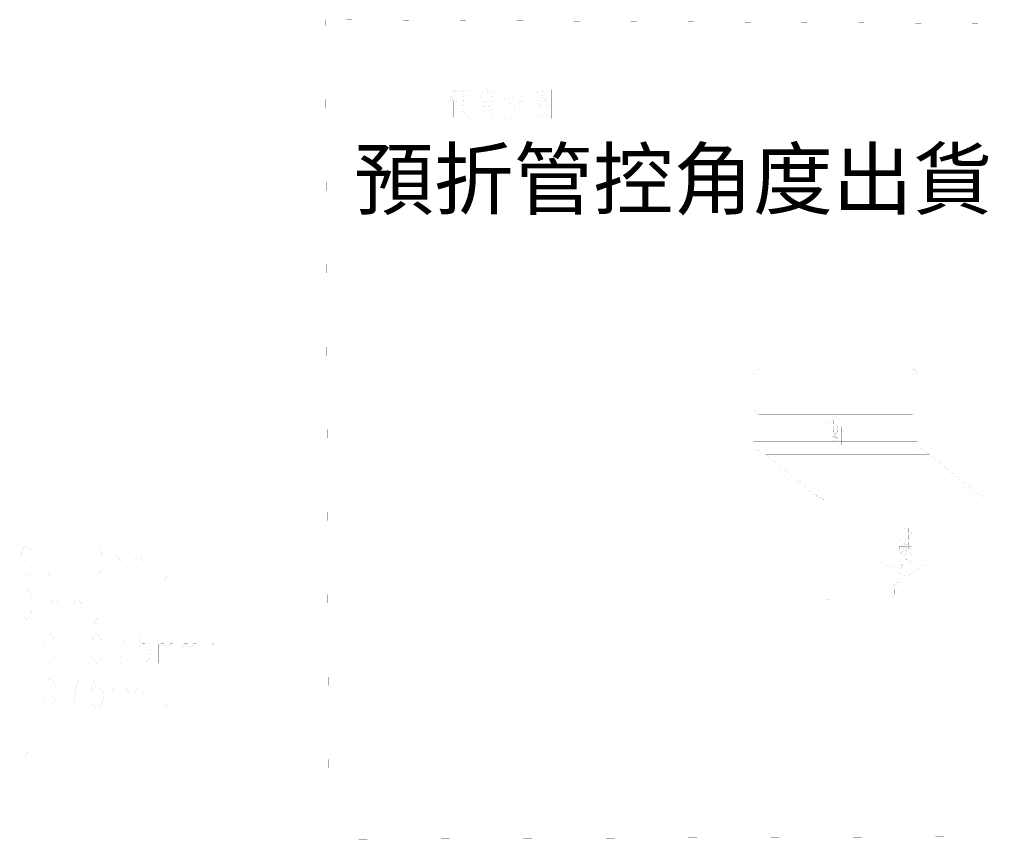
# Model space of a CAD drawing. Header units: millimetres. Extents: x 0 to 379, y 0 to 268.
# Drawn here: x 131.4 to 215.5, y 71.2 to 141.2 of the extents above; entities that cross this region are included whole.
import ezdxf

# ---------------------------------------------------------------- set-up
doc = ezdxf.new("R2010")
doc.units = ezdxf.units.MM
doc.header["$LTSCALE"] = 7.7
doc.layers.get('0').update_dxf_attribs({"linetype": 'CONTINUOUS'})
doc.layers.add('備註', color=1, linetype='CONTINUOUS', lineweight=20)
doc.styles.get("Standard").update_dxf_attribs({"font": 'simplex.shx'})

msp = doc.modelspace()

# ---------------------------------------------------------------- linework, layer by layer
at = {"const_width": 0.003}
for points in [[(157.574, 141.204), (302.705, 140.354)], [(157.574, 141.204), (157.857, 71.187)], [(171.283, 135.428), (171.454, 135.138)], [(173.226, 135.332), (173.226, 132.622)], [(167.969, 135.041), (168.597, 135.09)], [(168.197, 134.751), (168.483, 134.364)], [(168.654, 135.186), (168.369, 134.606)], [(168.883, 135.09), (169.854, 135.186)], [(168.997, 134.702), (168.997, 133.348)], [(168.997, 134.557), (169.683, 134.654)], [(169.34, 135.09), (169.283, 134.606)], [(169.683, 134.751), (169.683, 133.396)], [(170.94, 134.751), (170.483, 134.025)], [(170.597, 134.944), (172.254, 135.09)], [(171.169, 134.993), (171.169, 134.364)], [(171.512, 134.993), (171.512, 134.364)], [(171.74, 134.751), (172.197, 134.267)], [(173.569, 134.509), (172.769, 134.364)], [(173.797, 135.09), (173.797, 134.17), (173.683, 133.444), (173.397, 132.67)], [(173.797, 134.751), (174.483, 135.235)], [(175.397, 135.283), (175.397, 132.67)], [(176.883, 135.09), (175.397, 134.993)], [(176.197, 134.848), (175.569, 134.17)], [(175.969, 133.928), (176.197, 134.17), (176.54, 134.751)], [(175.969, 134.557), (176.426, 134.606)], [(176.883, 132.767), (176.883, 135.235)], [(167.912, 134.219), (168.769, 134.364)], [(168.483, 134.267), (168.483, 132.864)], [(168.826, 134.412), (168.654, 134.025)], [(169.34, 134.364), (169.283, 133.444), (169.169, 133.057), (168.769, 132.67)], [(171.854, 134.267), (170.883, 134.17)], [(170.997, 133.928), (170.883, 133.348)], [(170.997, 133.783), (171.854, 133.832)], [(171.797, 133.832), (171.854, 134.315)], [(172.712, 133.735), (173.569, 134.219)], [(173.797, 134.122), (174.712, 134.267)], [(174.197, 134.17), (174.197, 132.573)], [(175.454, 133.59), (175.969, 133.928)], [(175.912, 134.364), (176.654, 133.735), (176.826, 133.783)], [(176.026, 133.783), (176.254, 133.541)], [(168.483, 132.864), (168.197, 133.202)], [(169.397, 133.348), (169.912, 132.719)], [(171.912, 133.541), (170.94, 133.396)], [(171.512, 132.622), (171.169, 133.009)], [(171.797, 133.106), (171.512, 132.622)], [(171.969, 133.59), (171.797, 133.057)], [(172.826, 133.106), (173.226, 132.622)], [(175.397, 132.912), (176.769, 133.009)], [(175.912, 133.444), (176.254, 133.106)], [(176.883, 132.864), (176.769, 133.009)], [(194.312, 110.855), (194.316, 110.905), (194.326, 110.952), (194.341, 110.995), (194.362, 111.034), (194.386, 111.07), (194.415, 111.102), (194.447, 111.131), (194.483, 111.155), (194.523, 111.176), (194.566, 111.191), (194.612, 111.201), (194.662, 111.205)], [(194.662, 111.355), (207.662, 111.355)], [(194.662, 111.205), (207.662, 111.205)], [(207.662, 111.205), (207.713, 111.201), (207.759, 111.191), (207.802, 111.176), (207.842, 111.155), (207.878, 111.131), (207.91, 111.102), (207.938, 111.07), (207.963, 111.034), (207.983, 110.995), (207.999, 110.952), (208.008, 110.905), (208.012, 110.855)], [(194.162, 104.531), (194.162, 110.855)], [(194.312, 107.805), (194.312, 110.855)], [(208.012, 110.855), (208.012, 107.805), (208.009, 107.762), (208.001, 107.722), (207.987, 107.685), (207.97, 107.651), (207.949, 107.62), (207.925, 107.593), (207.897, 107.568), (207.866, 107.547), (207.832, 107.53), (207.795, 107.517), (207.756, 107.508), (207.712, 107.505)], [(208.162, 104.531), (208.162, 110.855)], [(194.612, 107.505), (194.569, 107.508), (194.529, 107.517), (194.493, 107.53), (194.459, 107.547), (194.428, 107.568), (194.4, 107.593), (194.376, 107.62), (194.355, 107.651), (194.337, 107.685), (194.324, 107.722), (194.316, 107.762), (194.312, 107.805)], [(207.712, 107.505), (194.612, 107.505)], [(201.162, 107.284), (200.233, 106.477)], [(200.951, 106.662), (200.951, 106.98)], [(200.951, 106.98), (201.374, 106.98)], [(201.005, 106.927), (201.005, 106.662)], [(201.374, 106.927), (201.005, 106.927)], [(201.162, 107.284), (202.092, 106.477)], [(201.374, 106.98), (201.374, 106.927)], [(200.233, 106.477), (200.634, 106.477)], [(200.634, 106.477), (200.634, 104.873)], [(201.005, 106.662), (200.951, 106.662)], [(200.951, 106.451), (200.96, 106.495)], [(200.951, 106.372), (200.951, 106.451)], [(200.96, 106.327), (200.951, 106.372)], [(200.951, 105.966), (200.951, 106.178)], [(200.951, 106.178), (201.374, 106.178)], [(200.96, 105.922), (200.951, 105.966)], [(200.96, 106.495), (200.978, 106.53)], [(200.978, 106.292), (200.96, 106.327)], [(200.978, 105.887), (200.96, 105.922)], [(200.978, 106.53), (201.014, 106.565)], [(201.014, 106.257), (200.978, 106.292)], [(201.014, 106.486), (201.005, 106.451)], [(201.005, 106.451), (201.005, 106.372)], [(201.005, 106.372), (201.014, 106.336)], [(201.005, 105.966), (201.005, 106.125)], [(201.005, 106.125), (201.32, 106.125)], [(201.014, 105.931), (201.005, 105.966)], [(201.014, 106.565), (201.05, 106.583)], [(201.032, 106.513), (201.014, 106.486)], [(201.014, 106.336), (201.032, 106.31)], [(201.059, 106.248), (201.014, 106.257)], [(201.032, 105.904), (201.014, 105.931)], [(201.059, 106.53), (201.032, 106.513)], [(201.032, 106.31), (201.059, 106.301)], [(201.059, 105.887), (201.032, 105.904)], [(201.05, 106.583), (201.095, 106.592)], [(201.095, 106.539), (201.059, 106.53)], [(201.059, 106.301), (201.059, 106.248)], [(201.095, 106.592), (201.23, 106.592)], [(201.23, 106.539), (201.095, 106.539)], [(201.23, 106.592), (201.275, 106.583)], [(201.266, 106.53), (201.23, 106.539)], [(201.293, 106.513), (201.266, 106.53)], [(201.266, 106.301), (201.293, 106.31)], [(201.266, 106.248), (201.266, 106.301)], [(201.311, 106.257), (201.266, 106.248)], [(201.293, 105.904), (201.266, 105.887)], [(201.275, 106.583), (201.311, 106.565)], [(201.311, 106.486), (201.293, 106.513)], [(201.293, 106.31), (201.311, 106.336)], [(201.311, 105.931), (201.293, 105.904)], [(201.311, 106.565), (201.347, 106.53)], [(201.32, 106.451), (201.311, 106.486)], [(201.311, 106.336), (201.32, 106.372)], [(201.347, 106.292), (201.311, 106.257)], [(201.32, 105.966), (201.311, 105.931)], [(201.32, 106.372), (201.32, 106.451)], [(201.32, 106.125), (201.32, 105.966)], [(201.347, 106.53), (201.365, 106.495)], [(201.365, 106.327), (201.347, 106.292)], [(201.365, 105.922), (201.347, 105.887)], [(201.365, 106.495), (201.374, 106.451)], [(201.374, 106.372), (201.365, 106.327)], [(201.374, 105.966), (201.365, 105.922)], [(201.374, 106.451), (201.374, 106.372)], [(201.374, 106.178), (201.374, 105.966)], [(202.092, 106.477), (201.691, 106.477)], [(201.691, 106.477), (201.691, 104.873)], [(208.162, 105.722), (194.162, 105.722)], [(194.162, 105.722), (194.162, 104.531)], [(208.162, 105.143), (194.162, 105.143)], [(200.964, 105.667), (200.971, 105.674)], [(200.978, 105.64), (200.964, 105.667)], [(200.971, 105.674), (201.152, 105.674)], [(200.971, 105.258), (200.978, 105.264)], [(200.971, 105.258), (201.011, 105.204)], [(201.014, 105.852), (200.978, 105.887)], [(201.172, 105.64), (200.978, 105.64)], [(200.978, 105.627), (200.984, 105.634)], [(200.998, 105.607), (200.978, 105.627)], [(200.978, 105.607), (200.978, 105.614)], [(200.978, 105.614), (200.984, 105.607)], [(200.984, 105.573), (200.978, 105.607)], [(200.978, 105.405), (201.038, 105.473)], [(200.991, 105.399), (200.978, 105.405)], [(200.978, 105.264), (201.193, 105.264)], [(200.978, 105.224), (200.984, 105.231)], [(201.011, 105.177), (200.978, 105.224)], [(200.984, 105.634), (200.991, 105.634)], [(200.984, 105.607), (201.011, 105.56)], [(200.998, 105.526), (200.984, 105.573)], [(200.984, 105.231), (201.199, 105.231)], [(200.984, 105.09), (200.991, 105.097)], [(200.984, 105.083), (200.984, 105.09)], [(201.005, 105.07), (200.984, 105.083)], [(200.991, 105.634), (201.038, 105.6)], [(201.005, 105.385), (200.991, 105.399)], [(200.991, 105.097), (201.031, 105.11)], [(201.038, 105.573), (200.998, 105.607)], [(201.038, 105.473), (200.998, 105.526)], [(201.011, 105.372), (201.005, 105.385)], [(201.025, 105.07), (201.005, 105.07)], [(201.011, 105.56), (201.031, 105.526)], [(201.018, 105.372), (201.011, 105.372)], [(201.011, 105.204), (201.038, 105.184)], [(201.031, 105.157), (201.011, 105.177)], [(201.05, 105.834), (201.014, 105.852)], [(201.031, 105.405), (201.018, 105.372)], [(201.038, 105.076), (201.025, 105.07)], [(201.031, 105.526), (201.065, 105.499)], [(201.045, 105.432), (201.031, 105.405)], [(201.058, 105.144), (201.031, 105.157)], [(201.031, 105.11), (201.045, 105.123)], [(201.038, 105.6), (201.078, 105.58)], [(201.105, 105.546), (201.038, 105.573)], [(201.038, 105.184), (201.072, 105.164)], [(201.045, 105.083), (201.038, 105.076)], [(201.065, 105.459), (201.045, 105.432)], [(201.045, 105.123), (201.058, 105.144)], [(201.072, 105.137), (201.045, 105.083)], [(201.095, 105.825), (201.05, 105.834)], [(201.095, 105.878), (201.059, 105.887)], [(201.065, 105.734), (201.065, 105.741)], [(201.065, 105.741), (201.125, 105.708)], [(201.112, 105.694), (201.065, 105.734)], [(201.065, 105.499), (201.099, 105.513)], [(201.099, 105.439), (201.065, 105.459)], [(201.065, 105.197), (201.072, 105.204)], [(201.078, 105.177), (201.065, 105.197)], [(201.072, 105.204), (201.327, 105.204)], [(201.072, 105.164), (201.119, 105.157)], [(201.112, 105.13), (201.072, 105.137)], [(201.078, 105.58), (201.132, 105.573)], [(201.287, 105.177), (201.078, 105.177)], [(201.092, 105.076), (201.078, 105.103)], [(201.078, 105.103), (201.287, 105.103)], [(201.092, 105.479), (201.119, 105.493)], [(201.119, 105.466), (201.092, 105.479)], [(201.287, 105.076), (201.092, 105.076)], [(201.23, 105.878), (201.095, 105.878)], [(201.23, 105.825), (201.095, 105.825)], [(201.099, 105.513), (201.132, 105.52), (201.193, 105.526)], [(201.132, 105.426), (201.099, 105.439)], [(201.193, 105.54), (201.105, 105.546)], [(201.152, 105.674), (201.112, 105.694)], [(201.226, 105.13), (201.112, 105.13)], [(201.119, 105.607), (201.132, 105.614)], [(201.119, 105.6), (201.119, 105.607)], [(201.125, 105.587), (201.119, 105.6)], [(201.119, 105.493), (201.166, 105.513)], [(201.146, 105.459), (201.119, 105.466)], [(201.119, 105.157), (201.266, 105.157)], [(201.125, 105.708), (201.179, 105.687)], [(201.139, 105.58), (201.125, 105.587)], [(201.132, 105.614), (201.152, 105.62)], [(201.132, 105.573), (201.313, 105.573)], [(201.186, 105.412), (201.132, 105.426)], [(201.166, 105.593), (201.139, 105.58)], [(201.139, 105.305), (201.146, 105.311)], [(201.193, 105.264), (201.139, 105.305)], [(201.193, 105.452), (201.146, 105.459)], [(201.146, 105.311), (201.199, 105.285)], [(201.152, 105.62), (201.172, 105.64)], [(201.179, 105.614), (201.166, 105.593)], [(201.166, 105.513), (201.193, 105.513)], [(201.179, 105.687), (201.233, 105.674)], [(201.186, 105.64), (201.179, 105.614)], [(201.233, 105.64), (201.186, 105.64)], [(201.199, 105.399), (201.186, 105.412)], [(201.193, 105.526), (201.193, 105.54)], [(201.193, 105.513), (201.193, 105.452)], [(201.233, 105.426), (201.199, 105.399)], [(201.199, 105.285), (201.26, 105.264), (201.313, 105.244)], [(201.213, 105.224), (201.199, 105.231)], [(201.213, 105.54), (201.213, 105.446)], [(201.28, 105.54), (201.213, 105.54)], [(201.213, 105.446), (201.233, 105.432)], [(201.219, 105.224), (201.213, 105.224)], [(201.233, 105.244), (201.219, 105.224)], [(201.24, 105.117), (201.226, 105.13)], [(201.266, 105.887), (201.23, 105.878)], [(201.275, 105.834), (201.23, 105.825)], [(201.233, 105.734), (201.246, 105.741)], [(201.233, 105.674), (201.233, 105.734)], [(201.233, 105.58), (201.233, 105.64)], [(201.24, 105.58), (201.233, 105.58)], [(201.233, 105.432), (201.233, 105.426)], [(201.307, 105.211), (201.233, 105.244)], [(201.266, 105.6), (201.24, 105.58)], [(201.246, 105.117), (201.24, 105.117)], [(201.246, 105.741), (201.246, 105.674)], [(201.246, 105.674), (201.347, 105.674)], [(201.246, 105.64), (201.246, 105.62)], [(201.307, 105.64), (201.246, 105.64)], [(201.246, 105.62), (201.266, 105.607)], [(201.266, 105.157), (201.246, 105.117)], [(201.266, 105.607), (201.266, 105.6)], [(201.311, 105.852), (201.275, 105.834)], [(201.3, 105.392), (201.28, 105.54)], [(201.287, 105.103), (201.287, 105.177)], [(201.293, 105.07), (201.287, 105.076)], [(201.313, 105.573), (201.293, 105.54)], [(201.293, 105.54), (201.334, 105.419)], [(201.3, 105.07), (201.293, 105.07)], [(201.307, 105.392), (201.3, 105.392)], [(201.32, 105.103), (201.3, 105.07)], [(201.327, 105.627), (201.307, 105.64)], [(201.334, 105.412), (201.307, 105.392)], [(201.32, 105.204), (201.307, 105.211)], [(201.32, 105.204), (201.307, 105.177)], [(201.307, 105.177), (201.307, 105.11)], [(201.307, 105.11), (201.327, 105.103)], [(201.347, 105.887), (201.311, 105.852)], [(201.313, 105.244), (201.354, 105.238)], [(201.327, 105.103), (201.32, 105.103)], [(201.347, 105.674), (201.327, 105.627)], [(201.354, 105.238), (201.327, 105.204)], [(201.334, 105.419), (201.334, 105.412)], [(208.162, 104.531), (208.162, 105.722)], [(196.278, 104.722), (194.162, 104.722)], [(208.226, 104.531), (194.162, 104.531)], [(194.226, 104.531), (194.241, 104.53), (194.259, 104.529), (194.278, 104.526), (194.299, 104.522), (194.322, 104.518), (194.348, 104.513)], [(194.257, 104.529), (194.26, 104.528), (194.264, 104.528), (194.267, 104.527), (194.27, 104.527), (194.274, 104.526), (194.276, 104.526), (194.281, 104.525), (194.296, 104.523), (194.304, 104.521), (194.315, 104.519), (194.335, 104.515)], [(194.335, 104.515), (194.348, 104.513)], [(195.207, 104.031), (195.121, 104.096), (195.035, 104.159), (194.949, 104.221), (194.863, 104.279), (194.777, 104.334), (194.691, 104.383), (194.605, 104.426), (194.519, 104.462), (194.434, 104.491), (194.348, 104.513)], [(194.348, 104.513), (194.356, 104.511), (194.364, 104.509), (194.373, 104.507), (194.381, 104.505), (194.39, 104.503), (194.398, 104.501), (194.407, 104.499), (194.415, 104.497), (194.424, 104.494), (194.432, 104.492)], [(194.432, 104.492), (194.436, 104.491), (194.444, 104.488), (194.452, 104.486), (194.46, 104.483), (194.468, 104.48), (194.477, 104.478), (194.485, 104.475), (194.493, 104.472), (194.501, 104.469), (194.509, 104.466), (194.517, 104.463), (194.522, 104.461), (194.53, 104.458), (194.538, 104.455), (194.546, 104.452), (194.554, 104.448), (194.562, 104.445), (194.571, 104.441), (194.579, 104.438), (194.587, 104.434), (194.595, 104.431), (194.603, 104.427)], [(194.603, 104.427), (194.607, 104.425), (194.616, 104.421), (194.624, 104.417), (194.632, 104.413), (194.64, 104.409), (194.648, 104.405), (194.657, 104.401), (194.665, 104.397), (194.673, 104.392), (194.681, 104.388)], [(194.681, 104.388), (194.693, 104.382), (194.705, 104.375), (194.717, 104.369), (194.729, 104.362), (194.741, 104.355), (194.753, 104.348), (194.765, 104.341), (194.777, 104.334), (194.788, 104.327), (194.798, 104.321), (194.809, 104.314), (194.82, 104.307), (194.83, 104.301), (194.841, 104.294), (194.852, 104.287)], [(194.852, 104.287), (194.865, 104.278), (194.882, 104.267)], [(194.882, 104.267), (194.898, 104.256), (194.914, 104.245), (194.931, 104.234), (194.947, 104.222), (194.96, 104.213), (194.976, 104.202)], [(200.634, 104.873), (201.691, 104.873)], [(200.971, 105.003), (200.971, 105.016)], [(200.971, 105.016), (200.984, 105.016)], [(200.984, 104.976), (200.971, 105.003)], [(200.984, 105.016), (200.991, 105.023)], [(200.991, 104.969), (200.984, 104.976)], [(200.991, 105.023), (201.005, 105.043)], [(201.005, 104.962), (200.991, 104.969)], [(201.005, 105.043), (201.011, 105.05)], [(201.3, 104.962), (201.005, 104.962)], [(201.011, 105.05), (201.011, 104.996)], [(201.011, 104.996), (201.34, 104.996)], [(201.072, 105.023), (201.065, 105.05)], [(201.065, 105.05), (201.293, 105.05)], [(201.253, 105.023), (201.072, 105.023)], [(201.266, 105.016), (201.253, 105.023)], [(201.273, 105.016), (201.266, 105.016)], [(201.293, 105.05), (201.273, 105.016)], [(201.313, 104.956), (201.3, 104.962)], [(201.32, 104.956), (201.313, 104.956)], [(201.34, 104.996), (201.32, 104.956)], [(208.162, 104.643), (208.226, 104.643)], [(208.226, 104.531), (208.162, 104.531)], [(208.226, 104.643), (208.242, 104.642), (208.259, 104.64), (208.279, 104.637), (208.3, 104.632), (208.323, 104.627), (208.348, 104.621)], [(208.226, 104.531), (208.226, 104.643)], [(208.297, 104.522), (208.292, 104.523), (208.287, 104.524), (208.282, 104.525), (208.277, 104.526), (208.273, 104.527), (208.268, 104.527), (208.263, 104.528), (208.259, 104.529), (208.254, 104.529), (208.25, 104.53), (208.246, 104.53), (208.241, 104.53), (208.237, 104.531), (208.233, 104.531), (208.23, 104.531), (208.226, 104.531)], [(208.348, 104.513), (208.322, 104.518), (208.299, 104.522), (208.278, 104.526), (208.259, 104.529), (208.241, 104.53), (208.226, 104.531)], [(208.308, 104.521), (208.297, 104.522)], [(208.319, 104.518), (208.308, 104.521)], [(208.336, 104.515), (208.319, 104.518)], [(208.348, 104.513), (208.336, 104.515)], [(208.348, 104.513), (208.348, 104.621)], [(209.207, 104.031), (209.121, 104.11), (209.035, 104.188), (208.949, 104.264), (208.863, 104.335), (208.777, 104.401), (208.691, 104.462), (208.605, 104.514), (208.519, 104.559), (208.434, 104.594), (208.348, 104.621)], [(209.153, 104.071), (209.126, 104.092), (209.1, 104.112), (209.073, 104.132), (209.046, 104.152), (209.019, 104.171), (208.992, 104.191), (208.965, 104.21), (208.938, 104.229), (208.912, 104.247), (208.885, 104.265), (208.858, 104.283), (208.831, 104.3), (208.804, 104.317), (208.777, 104.334), (208.75, 104.349), (208.724, 104.365), (208.697, 104.38), (208.67, 104.394), (208.643, 104.408), (208.616, 104.421), (208.589, 104.433), (208.562, 104.445), (208.536, 104.456), (208.509, 104.466), (208.482, 104.476), (208.455, 104.485), (208.428, 104.493), (208.401, 104.5), (208.374, 104.507), (208.348, 104.513)], [(209.207, 104.031), (209.121, 104.096), (209.035, 104.159), (208.949, 104.221), (208.863, 104.279), (208.777, 104.334), (208.691, 104.383), (208.605, 104.426), (208.519, 104.462), (208.434, 104.491), (208.348, 104.513)], [(194.976, 104.202), (194.992, 104.191), (195.008, 104.179), (195.025, 104.167), (195.046, 104.152), (195.07, 104.134), (195.095, 104.116), (195.119, 104.097)], [(195.119, 104.097), (195.149, 104.075)], [(195.149, 104.075), (195.199, 104.037), (195.207, 104.031)], [(195.207, 104.031), (209.207, 104.031)], [(195.207, 104.031), (195.922, 103.452)], [(195.207, 104.031), (199.125, 100.855)], [(195.922, 103.452), (209.922, 103.452)], [(209.207, 104.031), (209.153, 104.071)], [(209.922, 103.452), (209.207, 104.031)], [(209.207, 104.031), (213.125, 100.855)], [(197.634, 102.305), (194.688, 102.305)], [(212.41, 101.434), (198.41, 101.434)], [(198.41, 101.434), (199.125, 100.855), (199.21, 100.776), (199.295, 100.699), (199.38, 100.624), (199.466, 100.553), (199.551, 100.487), (199.636, 100.427), (199.722, 100.374), (199.807, 100.329), (199.892, 100.293), (199.977, 100.267)], [(199.125, 100.855), (213.125, 100.855)], [(199.125, 100.855), (199.21, 100.79), (199.295, 100.727), (199.38, 100.666), (199.466, 100.608), (199.551, 100.554), (199.636, 100.505), (199.722, 100.462), (199.807, 100.426), (199.892, 100.396), (199.977, 100.374)], [(199.125, 100.855), (199.178, 100.815)], [(213.149, 100.836), (213.125, 100.855), (212.41, 101.434)], [(213.125, 100.855), (213.21, 100.79), (213.295, 100.727), (213.38, 100.666), (213.466, 100.608), (213.551, 100.554), (213.636, 100.505), (213.722, 100.462), (213.807, 100.426), (213.892, 100.396), (213.977, 100.374)], [(199.178, 100.815), (199.204, 100.795), (199.231, 100.775), (199.258, 100.755), (199.284, 100.735), (199.311, 100.716), (199.338, 100.696), (199.364, 100.677), (199.391, 100.659), (199.418, 100.64), (199.444, 100.622), (199.471, 100.605), (199.498, 100.587), (199.524, 100.57), (199.551, 100.554), (199.578, 100.538), (199.604, 100.523), (199.631, 100.508), (199.658, 100.494), (199.684, 100.48), (199.711, 100.467), (199.737, 100.455), (199.764, 100.443), (199.791, 100.432), (199.817, 100.421), (199.844, 100.412), (199.871, 100.403), (199.897, 100.395), (199.924, 100.387), (199.951, 100.38), (199.977, 100.374)], [(199.977, 100.374), (199.977, 100.267)], [(199.977, 100.374), (200.003, 100.369), (200.027, 100.364), (200.049, 100.36), (200.069, 100.357), (200.086, 100.355), (200.102, 100.355)], [(199.977, 100.374), (199.995, 100.371)], [(200.102, 100.243), (200.086, 100.244), (200.068, 100.246), (200.048, 100.25), (200.026, 100.254), (200.003, 100.26), (199.977, 100.267)], [(199.995, 100.371), (200.011, 100.367)], [(200.011, 100.367), (200.022, 100.365)], [(200.022, 100.365), (200.032, 100.363)], [(200.032, 100.363), (200.037, 100.362), (200.042, 100.361), (200.047, 100.361), (200.052, 100.36), (200.056, 100.359), (200.061, 100.358), (200.066, 100.358), (200.07, 100.357), (200.074, 100.357), (200.079, 100.356), (200.083, 100.356), (200.087, 100.355), (200.091, 100.355), (200.095, 100.355), (200.098, 100.355), (200.102, 100.355)], [(200.102, 100.355), (214.162, 100.355)], [(200.102, 100.355), (200.102, 100.243)], [(200.102, 100.355), (200.162, 100.355)], [(200.162, 100.243), (200.102, 100.243)], [(200.162, 100.355), (200.162, 92.131)], [(200.162, 100.355), (200.162, 99.164)], [(213.191, 100.805), (213.149, 100.836)], [(213.268, 100.747), (213.244, 100.765), (213.22, 100.783), (213.191, 100.805)], [(213.479, 100.599), (213.464, 100.609), (213.447, 100.62), (213.431, 100.631), (213.415, 100.642), (213.399, 100.653), (213.382, 100.665), (213.37, 100.674), (213.354, 100.685), (213.338, 100.696), (213.322, 100.708), (213.305, 100.72), (213.284, 100.735), (213.268, 100.747)], [(213.646, 100.5), (213.635, 100.506), (213.623, 100.513), (213.611, 100.519), (213.599, 100.526), (213.587, 100.533), (213.575, 100.54), (213.563, 100.547), (213.551, 100.554), (213.539, 100.561), (213.527, 100.569), (213.515, 100.576), (213.503, 100.584), (213.491, 100.592), (213.479, 100.599)], [(213.724, 100.461), (213.719, 100.463), (213.711, 100.467), (213.703, 100.471), (213.695, 100.475), (213.687, 100.479), (213.679, 100.483), (213.671, 100.487), (213.663, 100.491), (213.654, 100.495), (213.646, 100.5)], [(213.809, 100.425), (213.804, 100.427), (213.796, 100.43), (213.788, 100.433), (213.78, 100.436), (213.772, 100.44), (213.764, 100.443), (213.756, 100.446), (213.748, 100.45), (213.74, 100.454), (213.732, 100.457), (213.724, 100.461)], [(213.893, 100.396), (213.89, 100.397), (213.882, 100.399), (213.874, 100.402), (213.866, 100.404), (213.857, 100.407), (213.849, 100.41), (213.841, 100.413), (213.833, 100.416), (213.825, 100.419), (213.817, 100.422), (213.809, 100.425)], [(213.977, 100.374), (213.969, 100.376), (213.961, 100.378), (213.952, 100.38), (213.944, 100.382), (213.935, 100.384), (213.927, 100.386), (213.919, 100.389), (213.91, 100.391), (213.902, 100.393), (213.893, 100.396)], [(214.102, 100.355), (214.086, 100.355), (214.069, 100.357), (214.049, 100.36), (214.027, 100.364), (214.003, 100.369), (213.977, 100.374)], [(214.012, 100.367), (213.977, 100.374)], [(214.07, 100.357), (214.067, 100.358), (214.063, 100.358), (214.06, 100.359), (214.057, 100.359), (214.053, 100.36), (214.051, 100.36), (214.045, 100.361), (214.031, 100.364), (214.02, 100.366), (214.012, 100.367)], [(214.162, 100.355), (214.162, 93.507)], [(214.162, 99.164), (214.162, 100.355)], [(214.162, 99.743), (200.162, 99.743)], [(200.162, 99.164), (214.162, 99.164)], [(208.72, 98.343), (205.605, 98.343)], [(205.605, 94.969), (205.605, 98.343)], [(208.72, 94.969), (208.72, 98.343)], [(206.62, 97.816), (206.684, 97.837)], [(206.62, 96.731), (206.62, 97.816)], [(206.684, 97.837), (206.684, 97.348)], [(207.024, 97.71), (207.067, 97.71)], [(207.024, 97.348), (207.024, 97.71)], [(207.067, 97.71), (207.067, 97.348)], [(207.386, 97.752), (207.428, 97.774)], [(207.386, 97.348), (207.386, 97.752)], [(207.428, 97.774), (207.428, 96.965)], [(211.751, 98.287), (213.643, 98.287)], [(200.312, 96.707), (200.313, 96.722), (200.315, 96.736), (200.319, 96.75), (200.324, 96.764), (200.33, 96.778), (200.338, 96.79), (200.346, 96.802), (200.356, 96.813), (200.367, 96.823), (200.379, 96.832), (200.392, 96.839), (200.405, 96.845), (200.419, 96.85), (200.433, 96.854), (200.448, 96.856), (200.462, 96.857)], [(200.312, 92.131), (200.312, 96.707)], [(200.462, 96.857), (213.862, 96.857)], [(206.641, 96.71), (206.62, 96.731)], [(206.769, 96.817), (206.641, 96.71)], [(206.684, 97.348), (207.024, 97.348)], [(207.024, 97.221), (206.684, 97.221)], [(206.684, 97.221), (206.684, 96.902)], [(206.684, 96.902), (206.769, 96.838)], [(206.769, 96.838), (206.769, 96.817)], [(207.024, 96.859), (207.024, 97.221)], [(207.045, 96.838), (207.024, 96.859)], [(207.152, 96.923), (207.045, 96.838)], [(207.067, 97.348), (207.386, 97.348)], [(207.386, 97.221), (207.067, 97.221)], [(207.067, 97.221), (207.067, 97.008)], [(207.067, 97.008), (207.152, 96.944)], [(207.152, 96.944), (207.152, 96.923)], [(207.386, 96.774), (207.386, 97.221)], [(207.407, 96.753), (207.386, 96.774)], [(207.513, 96.859), (207.407, 96.753)], [(207.428, 96.965), (207.513, 96.88)], [(207.45, 97.284), (207.471, 97.306)], [(207.471, 97.242), (207.45, 97.284)], [(207.471, 97.306), (207.513, 97.327)], [(207.513, 97.199), (207.471, 97.242)], [(207.513, 97.327), (207.577, 97.348)], [(207.598, 97.199), (207.513, 97.199)], [(207.513, 96.88), (207.513, 96.859)], [(207.577, 97.348), (207.705, 97.412)], [(207.62, 97.221), (207.598, 97.199)], [(207.726, 97.391), (207.662, 97.284), (207.62, 97.221)], [(207.705, 97.412), (207.726, 97.391)], [(213.862, 96.857), (213.877, 96.856), (213.892, 96.854), (213.906, 96.85), (213.92, 96.845), (213.933, 96.839), (213.946, 96.832), (213.958, 96.823), (213.968, 96.813), (213.978, 96.802), (213.987, 96.79), (213.995, 96.778), (214.001, 96.764), (214.006, 96.75), (214.009, 96.736), (214.012, 96.722), (214.012, 96.707)], [(214.012, 96.707), (214.012, 93.507)], [(136.028, 96.219), (136.028, 93.719)], [(206.535, 96.285), (206.556, 96.306)], [(206.578, 96.2), (206.535, 96.285)], [(206.556, 96.306), (207.131, 96.306)], [(207.194, 96.2), (206.578, 96.2)], [(206.578, 96.157), (206.599, 96.178)], [(206.641, 96.093), (206.578, 96.157)], [(206.578, 96.115), (206.599, 96.093)], [(206.578, 96.093), (206.578, 96.115)], [(206.599, 95.987), (206.578, 96.093)], [(206.599, 96.178), (206.62, 96.178)], [(206.599, 96.093), (206.684, 95.944)], [(206.641, 95.838), (206.599, 95.987)], [(206.62, 96.178), (206.769, 96.072)], [(206.769, 95.987), (206.641, 96.093)], [(206.769, 95.668), (206.641, 95.838)], [(206.684, 95.944), (206.748, 95.838)], [(206.748, 95.838), (206.854, 95.753)], [(206.769, 96.072), (206.897, 96.008)], [(206.982, 95.902), (206.769, 95.987)], [(206.854, 96.519), (207.045, 96.412)], [(206.854, 96.497), (206.854, 96.519)], [(207.003, 96.37), (206.854, 96.497)], [(206.897, 96.008), (207.067, 95.987)], [(206.96, 95.796), (207.067, 95.817), (207.258, 95.838)], [(207.258, 95.881), (206.982, 95.902)], [(207.131, 96.306), (207.003, 96.37)], [(207.024, 96.093), (207.067, 96.115)], [(207.024, 96.072), (207.024, 96.093)], [(207.045, 96.03), (207.024, 96.072)], [(207.045, 96.412), (207.216, 96.349)], [(207.088, 96.008), (207.045, 96.03)], [(207.067, 96.115), (207.131, 96.136)], [(207.067, 95.987), (207.641, 95.987)], [(207.173, 96.051), (207.088, 96.008)], [(207.131, 96.136), (207.194, 96.2)], [(207.216, 96.115), (207.173, 96.051)], [(207.216, 96.349), (207.386, 96.306)], [(207.237, 96.2), (207.216, 96.115)], [(207.386, 96.2), (207.237, 96.2)], [(207.258, 95.838), (207.258, 95.881)], [(207.535, 95.881), (207.322, 95.881)], [(207.322, 95.881), (207.322, 95.583)], [(207.386, 96.497), (207.428, 96.519)], [(207.386, 96.306), (207.386, 96.497)], [(207.386, 96.008), (207.386, 96.2)], [(207.407, 96.008), (207.386, 96.008)], [(207.492, 96.072), (207.407, 96.008)], [(207.428, 96.519), (207.428, 96.306)], [(207.428, 96.306), (207.747, 96.306)], [(207.62, 96.2), (207.428, 96.2)], [(207.428, 96.2), (207.428, 96.136)], [(207.428, 96.136), (207.492, 96.093)], [(207.492, 96.093), (207.492, 96.072)], [(207.598, 95.413), (207.535, 95.881)], [(207.641, 95.987), (207.577, 95.881)], [(207.577, 95.881), (207.705, 95.498)], [(207.684, 96.157), (207.62, 96.2)], [(207.747, 96.306), (207.684, 96.157)], [(211.751, 96.321), (214.162, 96.321)], [(139.278, 95.385), (139.278, 93.719)], [(139.278, 94.969), (139.528, 95.385), (139.778, 95.385), (140.028, 94.969), (140.028, 93.719)], [(140.028, 94.969), (140.278, 95.385), (140.528, 95.385), (140.778, 94.969), (140.778, 93.719)], [(141.278, 95.385), (141.278, 93.719)], [(141.278, 94.969), (141.528, 95.385), (141.778, 95.385), (142.028, 94.969), (142.028, 93.719)], [(142.028, 94.969), (142.278, 95.385), (142.528, 95.385), (142.778, 94.969), (142.778, 93.719)], [(144.028, 95.177), (143.903, 95.385)], [(143.903, 95.385), (144.028, 95.385)], [(144.028, 95.385), (144.028, 95.177)], [(206.556, 94.987), (206.578, 95.009)], [(206.684, 94.817), (206.556, 94.987)], [(206.578, 95.455), (206.769, 95.668)], [(206.62, 95.434), (206.578, 95.455)], [(206.578, 95.009), (207.258, 95.009)], [(206.663, 95.391), (206.62, 95.434)], [(206.684, 95.349), (206.663, 95.391)], [(206.705, 95.349), (206.684, 95.349)], [(206.748, 95.455), (206.705, 95.349)], [(206.79, 95.54), (206.748, 95.455)], [(206.854, 95.625), (206.79, 95.54)], [(206.854, 95.753), (206.96, 95.796)], [(206.96, 95.562), (206.854, 95.625)], [(206.939, 95.689), (207.024, 95.732), (207.173, 95.796)], [(207.024, 95.647), (206.939, 95.689)], [(207.067, 95.519), (206.96, 95.562)], [(207.109, 95.625), (207.024, 95.647)], [(207.237, 95.477), (207.067, 95.519)], [(207.088, 95.136), (207.109, 95.157)], [(207.258, 95.009), (207.088, 95.136)], [(207.258, 95.604), (207.109, 95.625)], [(207.109, 95.157), (207.279, 95.072)], [(207.173, 95.796), (207.258, 95.796)], [(207.279, 95.434), (207.237, 95.477)], [(207.258, 95.796), (207.258, 95.604)], [(207.386, 95.519), (207.279, 95.434)], [(207.279, 95.072), (207.471, 95.009), (207.641, 94.945)], [(207.322, 95.583), (207.386, 95.54)], [(207.386, 95.54), (207.386, 95.519)], [(207.62, 95.413), (207.598, 95.413)], [(207.705, 95.477), (207.62, 95.413)], [(207.705, 95.498), (207.705, 95.477)], [(204.909, 94.969), (205.605, 94.969)], [(207.162, 93.636), (204.909, 94.969)], [(206.556, 94.222), (206.599, 94.222)], [(206.556, 94.179), (206.556, 94.222)], [(206.599, 94.094), (206.556, 94.179)], [(206.578, 94.881), (206.599, 94.902)], [(206.684, 94.732), (206.578, 94.881)], [(206.599, 94.902), (207.279, 94.902)], [(206.599, 94.456), (206.62, 94.477)], [(206.599, 94.434), (206.599, 94.456)], [(206.663, 94.392), (206.599, 94.434)], [(206.599, 94.222), (206.62, 94.243)], [(206.62, 94.477), (206.748, 94.519)], [(206.62, 94.243), (206.663, 94.307)], [(206.726, 94.392), (206.663, 94.392)], [(206.663, 94.307), (206.684, 94.328)], [(206.684, 94.817), (206.769, 94.753)], [(206.748, 94.668), (206.684, 94.732)], [(206.684, 94.328), (206.684, 94.158)], [(206.684, 94.158), (207.726, 94.158)], [(206.769, 94.413), (206.726, 94.392)], [(206.833, 94.626), (206.748, 94.668)], [(206.748, 94.519), (206.79, 94.562)], [(206.769, 94.753), (206.875, 94.69)], [(206.79, 94.434), (206.769, 94.413)], [(206.79, 94.562), (206.833, 94.626)], [(206.875, 94.604), (206.79, 94.434)], [(206.854, 94.796), (206.875, 94.817)], [(206.897, 94.732), (206.854, 94.796)], [(206.854, 94.328), (207.577, 94.328)], [(206.875, 94.243), (206.854, 94.328)], [(206.875, 94.817), (207.684, 94.817)], [(206.875, 94.69), (207.024, 94.668)], [(207.003, 94.583), (206.875, 94.604)], [(207.45, 94.243), (206.875, 94.243)], [(207.556, 94.732), (206.897, 94.732)], [(206.897, 94.498), (207.556, 94.498)], [(206.939, 94.413), (206.897, 94.498)], [(207.556, 94.413), (206.939, 94.413)], [(207.364, 94.583), (207.003, 94.583)], [(207.024, 94.668), (207.492, 94.668)], [(207.162, 93.636), (209.415, 94.969)], [(207.322, 94.881), (207.279, 94.902)], [(207.343, 94.881), (207.322, 94.881)], [(207.386, 94.945), (207.343, 94.881)], [(207.407, 94.541), (207.364, 94.583)], [(207.62, 94.838), (207.386, 94.945)], [(207.428, 94.541), (207.407, 94.541)], [(207.492, 94.668), (207.428, 94.541)], [(207.492, 94.222), (207.45, 94.243)], [(207.513, 94.222), (207.492, 94.222)], [(207.577, 94.328), (207.513, 94.222)], [(207.556, 94.498), (207.556, 94.732)], [(207.577, 94.392), (207.556, 94.413)], [(207.598, 94.392), (207.577, 94.392)], [(207.662, 94.498), (207.598, 94.392)], [(207.662, 94.817), (207.62, 94.838)], [(207.662, 94.817), (207.62, 94.732)], [(207.62, 94.732), (207.62, 94.519)], [(207.62, 94.519), (207.684, 94.498)], [(207.641, 94.945), (207.769, 94.924)], [(207.684, 94.498), (207.662, 94.498)], [(207.726, 94.158), (207.662, 94.03)], [(207.769, 94.924), (207.684, 94.817)], [(209.415, 94.969), (208.72, 94.969)], [(134.028, 93.719), (133.903, 93.719), (133.903, 93.927)], [(133.903, 93.927), (134.028, 93.719)], [(143.903, 93.927), (144.028, 93.927), (144.028, 93.719), (143.778, 93.302)], [(144.028, 93.719), (143.903, 93.927)], [(206.62, 94.073), (206.599, 94.094)], [(206.663, 94.051), (206.62, 94.073)], [(207.598, 94.051), (206.663, 94.051)], [(207.641, 94.03), (207.598, 94.051)], [(207.662, 94.03), (207.641, 94.03)], [(214.012, 93.507), (214.008, 93.457), (213.999, 93.41), (213.983, 93.367), (213.963, 93.328), (213.938, 93.292), (213.91, 93.259), (213.878, 93.231), (213.842, 93.206), (213.802, 93.186), (213.759, 93.171), (213.713, 93.161), (213.662, 93.157)], [(206.662, 93.157), (206.585, 93.152), (206.511, 93.139), (206.44, 93.118), (206.374, 93.089), (206.312, 93.054), (206.255, 93.013), (206.203, 92.966), (206.156, 92.914), (206.115, 92.857), (206.08, 92.796), (206.052, 92.729), (206.03, 92.658), (206.017, 92.584), (206.012, 92.507)], [(206.012, 92.507), (206.012, 92.131)], [(206.162, 92.131), (206.162, 92.507)], [(213.662, 93.157), (206.662, 93.157)], [(213.662, 93.007), (206.662, 93.007)], [(133.278, 91.635), (133.278, 89.969)], [(133.278, 91.219), (133.528, 91.635), (133.778, 91.635), (134.028, 91.219), (134.028, 89.969)], [(134.028, 91.219), (134.278, 91.635), (134.528, 91.635), (134.778, 91.219), (134.778, 89.969)], [(135.278, 91.635), (135.278, 89.969)], [(135.278, 91.219), (135.528, 91.635), (135.778, 91.635), (136.028, 91.219), (136.028, 89.969)], [(136.028, 91.219), (136.278, 91.635), (136.528, 91.635), (136.778, 91.219), (136.778, 89.969)], [(138.028, 91.427), (137.903, 91.635)], [(137.903, 91.635), (138.028, 91.635)], [(138.028, 91.635), (138.028, 91.427)], [(205.662, 91.781), (200.662, 91.781), (200.612, 91.785), (200.566, 91.795), (200.523, 91.81), (200.483, 91.83), (200.447, 91.855), (200.415, 91.883), (200.386, 91.916), (200.362, 91.952), (200.341, 91.991), (200.326, 92.034), (200.316, 92.081), (200.312, 92.131)], [(200.662, 91.631), (205.662, 91.631)], [(206.012, 92.131), (206.008, 92.081), (205.999, 92.034), (205.983, 91.991), (205.963, 91.952), (205.938, 91.916), (205.91, 91.883), (205.878, 91.855), (205.842, 91.83), (205.802, 91.81), (205.759, 91.795), (205.713, 91.785), (205.662, 91.781)], [(137.903, 90.177), (138.028, 90.177), (138.028, 89.969), (137.778, 89.552)], [(138.028, 89.969), (137.903, 90.177)], [(140.528, 88.719), (139.528, 88.719)], [(140.028, 86.219), (140.153, 87.26), (140.278, 87.885), (140.403, 88.302), (140.528, 88.719)], [(142.528, 88.719), (141.778, 88.719), (141.653, 87.677)], [(130.111, 87.469), (132.611, 87.469)], [(141.653, 87.677), (141.903, 87.885), (142.153, 87.885), (142.403, 87.677), (142.528, 87.469), (142.653, 87.052), (142.528, 86.635), (142.403, 86.427), (142.153, 86.219), (141.903, 86.219), (141.653, 86.427), (141.528, 86.635)], [(143.278, 87.885), (143.278, 86.219)], [(143.278, 87.469), (143.528, 87.885), (143.778, 87.885), (144.028, 87.469), (144.028, 86.219)], [(144.028, 87.469), (144.278, 87.885), (144.528, 87.885), (144.778, 87.469), (144.778, 86.219)], [(145.278, 87.885), (145.278, 86.219)], [(145.278, 87.469), (145.528, 87.885), (145.778, 87.885), (146.028, 87.469), (146.028, 86.219)], [(146.028, 87.469), (146.278, 87.885), (146.528, 87.885), (146.778, 87.469), (146.778, 86.219)], [(148.028, 87.677), (147.903, 87.885)], [(147.903, 87.885), (148.028, 87.885)], [(148.028, 87.885), (148.028, 87.677)], [(130.111, 86.219), (132.611, 86.219)], [(136.028, 86.219), (135.903, 86.219), (135.903, 86.427)], [(135.903, 86.427), (136.028, 86.219)], [(147.903, 86.427), (148.028, 86.427), (148.028, 86.219), (147.778, 85.802)], [(148.028, 86.219), (147.903, 86.427)], [(136.528, 84.969), (135.528, 84.969)], [(136.028, 82.469), (136.153, 83.51), (136.278, 84.135), (136.403, 84.552), (136.528, 84.969)], [(138.528, 84.969), (137.778, 84.969), (137.653, 83.927)], [(137.653, 83.927), (137.903, 84.135), (138.153, 84.135), (138.403, 83.927), (138.528, 83.719), (138.653, 83.302), (138.528, 82.885), (138.403, 82.677), (138.153, 82.469), (137.903, 82.469), (137.653, 82.677), (137.528, 82.885)], [(139.278, 84.135), (139.278, 82.469)], [(139.278, 83.719), (139.528, 84.135), (139.778, 84.135), (140.028, 83.719), (140.028, 82.469)], [(140.028, 83.719), (140.278, 84.135), (140.528, 84.135), (140.778, 83.719), (140.778, 82.469)], [(141.278, 84.135), (141.278, 82.469)], [(141.278, 83.719), (141.528, 84.135), (141.778, 84.135), (142.028, 83.719), (142.028, 82.469)], [(142.028, 83.719), (142.278, 84.135), (142.528, 84.135), (142.778, 83.719), (142.778, 82.469)], [(144.028, 83.927), (143.903, 84.135)], [(143.903, 84.135), (144.028, 84.135)], [(144.028, 84.135), (144.028, 83.927)], [(132.028, 82.469), (131.903, 82.469), (131.903, 82.677)], [(131.903, 82.677), (132.028, 82.469)], [(143.903, 82.677), (144.028, 82.677), (144.028, 82.469), (143.778, 82.052)], [(144.028, 82.469), (143.903, 82.677)], [(132.194, 80.177), (132.069, 80.385)], [(132.069, 80.385), (132.194, 80.385)], [(132.194, 80.385), (132.194, 80.177)], [(132.069, 78.927), (132.194, 78.927), (132.194, 78.719), (131.944, 78.302)], [(132.194, 78.719), (132.069, 78.927)], [(157.857, 71.187), (302.982, 71.774)]]:
    msp.add_lwpolyline(points, dxfattribs=at)
for points in [[(194.662, 111.355, 0.414217), (194.162, 110.855)], [(208.162, 110.855, 0.414217), (207.662, 111.355)], [(213.662, 93.007, 0.414217), (214.162, 93.507)], [(206.662, 93.007, 0.414217), (206.162, 92.507)], [(200.162, 92.131, 0.414217), (200.662, 91.631)], [(205.662, 91.631, 0.414217), (206.162, 92.131)]]:
    msp.add_lwpolyline(points, format="xyb", dxfattribs=at)
for points in [[(132.028, 93.719), (131.778, 93.927), (131.653, 94.135), (131.528, 94.552), (131.528, 95.385), (131.653, 95.802), (131.778, 96.01), (132.028, 96.219), (132.278, 96.01), (132.403, 95.802), (132.528, 95.385), (132.528, 94.552), (132.403, 94.135), (132.278, 93.927)], [(138.028, 93.719), (137.778, 93.927), (137.653, 94.135), (137.528, 94.552), (137.528, 95.385), (137.653, 95.802), (137.778, 96.01), (138.028, 96.219), (138.278, 96.01), (138.403, 95.802), (138.528, 95.385), (138.528, 94.552), (138.403, 94.135), (138.278, 93.927)], [(132.028, 89.969), (131.778, 90.177), (131.653, 90.385), (131.528, 90.802), (131.528, 91.635), (131.653, 92.052), (131.778, 92.26), (132.028, 92.469), (132.278, 92.26), (132.403, 92.052), (132.528, 91.635), (132.528, 90.802), (132.403, 90.385), (132.278, 90.177)], [(134.028, 86.219), (133.778, 86.427), (133.653, 86.635), (133.528, 87.052), (133.528, 87.885), (133.653, 88.302), (133.778, 88.51), (134.028, 88.719), (134.278, 88.51), (134.403, 88.302), (134.528, 87.885), (134.528, 87.052), (134.403, 86.635), (134.278, 86.427)], [(138.028, 86.219), (137.778, 86.427), (137.653, 86.635), (137.528, 87.052), (137.528, 87.885), (137.653, 88.302), (137.778, 88.51), (138.028, 88.719), (138.278, 88.51), (138.403, 88.302), (138.528, 87.885), (138.528, 87.052), (138.403, 86.635), (138.278, 86.427)], [(134.028, 82.469), (133.778, 82.677), (133.653, 82.885), (133.528, 83.302), (133.528, 84.135), (133.653, 84.552), (133.778, 84.76), (134.028, 84.969), (134.278, 84.76), (134.403, 84.552), (134.528, 84.135), (134.528, 83.302), (134.403, 82.885), (134.278, 82.677)]]:
    msp.add_lwpolyline(points, close=True, dxfattribs=at)

# ---------------------------------------------------------------- texts
at = {"layer": '備註', "lineweight": 0, "insert": (159.999, 130.085), "char_height": 5, "width": 83.12184, "attachment_point": 1}
msp.add_mtext('{\\fSimSun|b0|i0|c136|p0;預折管控角度出貨}', dxfattribs=at)

doc.saveas('drawing.dxf')
